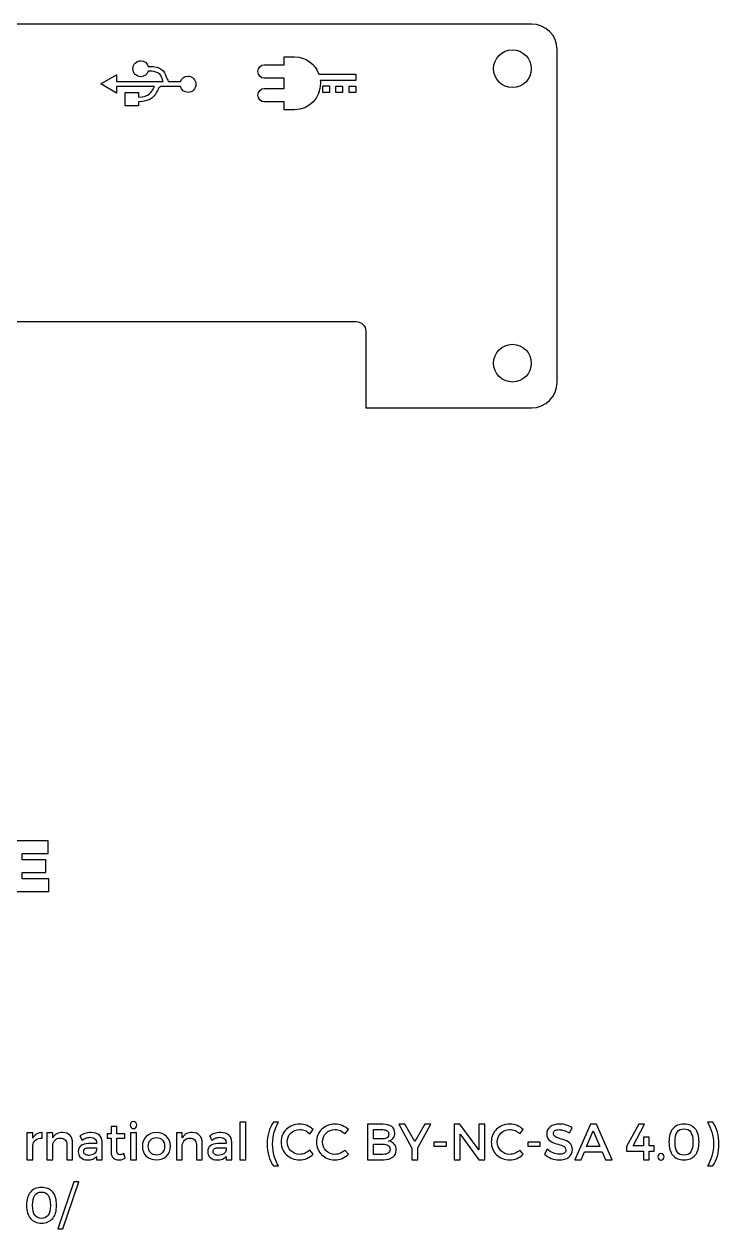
# Model space of a CAD drawing. Extents: x 10 to 159, y 11 to 264.
# Drawn here: x 104.3 to 158.6, y 45.9 to 140 of the extents above; entities that cross this region are included whole.
import ezdxf

# ---------------------------------------------------------------- set-up
doc = ezdxf.new("R2010")
doc.units = 0
doc.layers.add('Layer_1', color=7, linetype='CONTINUOUS')

msp = doc.modelspace()

# ---------------------------------------------------------------- linework, layer by layer
at = {"layer": 'Layer_1', "color": 6}
for points in [[(143.924514, 139.960972), (90.919653, 139.960972), (90.919653, 131.750069), (78.969306, 131.750069), (78.969306, 139.960972), (65.951806, 139.960972), (65.951806, 139.960972)], [(145.917708, 112.003333), (145.917708, 137.967778)], [(79.648403, 116.730556), (130.227917, 116.730556)], [(130.977569, 115.980903), (130.977569, 110.001319), (143.924514, 110.001319)]]:
    msp.add_lwpolyline(points, dxfattribs=at)
at = {"layer": 'Layer_1', "color": 1}
for points in [[(123.059563, 136.791848), (124.603318, 136.791848), (124.603318, 137.405681), (125.411532, 137.405681), (125.411532, 137.405399)], [(114.465221, 135.086876), (111.501747, 135.086876), (111.4928, 134.557709), (110.284243, 135.290146), (111.501747, 135.995702), (111.501747, 135.475496), (115.15254, 135.483737)], [(115.549415, 135.483751), (116.511262, 135.483751)], [(123.059563, 134.941176), (124.603318, 134.941176), (124.603318, 135.734926), (123.059563, 135.734926)], [(127.307713, 136.054895), (130.193082, 136.054895), (130.193082, 135.546543), (127.424129, 135.546543)], [(113.212578, 133.896251), (113.212578, 133.569683), (112.171497, 133.569683), (112.171497, 134.628016), (113.212578, 134.628016), (113.212578, 134.26695)], [(116.493341, 135.095836), (114.949938, 135.095836)], [(128.134096, 134.620535), (127.622921, 134.620535), (127.622921, 135.131357), (128.134096, 135.131357), (128.134096, 134.620535), (128.134096, 134.620535)], [(128.649151, 135.128182), (129.163501, 135.128182), (129.163501, 134.62124), (128.649151, 134.62124), (128.649151, 135.128182), (128.649151, 135.128182)], [(129.678557, 135.128182), (130.192907, 135.128182), (130.192907, 134.62124), (129.678557, 134.62124), (129.678557, 135.128182), (129.678557, 135.128182)], [(125.421763, 133.269715), (125.411885, 133.269715), (124.603671, 133.269715), (124.603671, 133.883901), (123.059915, 133.883901)]]:
    msp.add_lwpolyline(points, dxfattribs=at)
at = {"layer": 'Layer_1', "color": 4}
for points in [[(142.434284, 135.006111), (142.434284, 135.006111)], [(142.434284, 112.016334), (142.434284, 112.016334)]]:
    msp.add_lwpolyline(points, dxfattribs=at)
at = {"layer": 'Layer_1', "color": 7}
for points in [[(106.172697, 75.21219), (106.172697, 76.205601), (102.825584, 76.205601), (102.825584, 72.248896), (106.223494, 72.248896), (106.223494, 73.242304), (104.135078, 73.242304), (104.135078, 73.733365), (105.986433, 73.733365), (105.986433, 74.726773), (104.135078, 74.726773), (104.135078, 75.21219), (106.172697, 75.21219)], [(111.532156, 51.979614), (111.532156, 52.987136), (112.152475, 52.987136), (112.152475, 53.326926), (111.532156, 53.326926), (111.532156, 53.90378), (111.081738, 53.90378), (111.081738, 53.326926), (110.785408, 53.326926), (110.785408, 52.987136), (111.081738, 52.987136), (111.081738, 51.896644)], [(112.829114, 54.283072), (112.829114, 54.283072)], [(121.597615, 51.303971), (121.597615, 54.235659), (121.143243, 54.235659), (121.143243, 51.303971), (121.597615, 51.303971)], [(124.168733, 54.235659), (123.757823, 54.235659)], [(125.81776, 54.081568), (125.81776, 54.081568)], [(126.59612, 53.315061), (126.868744, 53.654854)], [(128.572734, 54.081568), (128.572734, 54.081568)], [(129.351095, 53.315061), (129.623718, 53.654854)], [(131.121525, 54.069715), (131.121525, 51.303971), (132.350307, 51.303971)], [(132.322649, 54.069715), (131.121525, 54.069715)], [(131.587751, 53.654854), (132.298942, 53.654854)], [(132.298942, 52.923907), (131.587751, 52.923907), (131.587751, 53.654854)], [(135.041321, 52.224569), (136.056745, 54.069715), (135.582618, 54.069715), (134.808211, 52.722403), (134.017997, 54.069715), (133.547821, 54.069715), (134.57905, 52.208764), (134.57905, 51.303971), (135.041321, 51.303971), (135.041321, 52.224569)], [(140.272206, 51.303971), (140.272206, 54.069715), (139.813885, 54.069715), (139.813885, 52.082332), (138.332235, 54.069715), (137.873912, 54.069715), (137.873912, 51.303971), (138.340138, 51.303971), (138.340138, 53.287404), (139.813885, 51.303971), (140.272206, 51.303971)], [(142.231849, 54.081568), (142.231849, 54.081568)], [(143.01021, 53.315061), (143.282831, 53.654854)], [(146.121538, 54.089471), (146.121538, 54.089471)], [(146.895944, 53.394084), (147.089546, 53.804993)], [(149.452683, 51.928238), (149.717404, 51.303971), (150.215239, 51.303971), (149.006213, 54.069715), (148.528134, 54.069715), (147.307258, 51.303971), (147.793239, 51.303971), (148.057957, 51.928238), (149.452683, 51.928238)], [(151.855348, 52.398415), (152.752239, 54.069715), (152.301818, 54.069715), (151.357516, 52.331249), (151.357516, 51.983554), (152.67717, 51.983554), (152.67717, 51.303971), (153.111787, 51.303971), (153.111787, 51.983554), (153.514795, 51.983554), (153.514795, 52.398415), (153.111787, 52.398415), (153.111787, 53.054291), (152.67717, 53.054291), (152.67717, 52.398415), (151.855348, 52.398415)], [(155.839479, 54.081568), (155.839479, 54.081568)], [(155.839479, 53.714118), (155.839479, 53.714118)], [(158.085322, 54.235659), (157.674412, 54.235659)], [(104.963127, 53.405937), (104.508757, 53.405937), (104.508757, 51.303971), (104.963127, 51.303971), (104.963127, 52.402366)], [(104.963127, 52.987125), (104.963127, 53.405937)], [(105.690122, 52.987125), (105.690122, 53.421741)], [(106.521964, 53.002929), (106.521964, 53.405937), (106.067592, 53.405937), (106.067592, 51.303971), (106.521964, 51.303971), (106.521964, 52.422122)], [(107.296373, 53.421741), (107.296373, 53.421741)], [(108.632298, 53.15702), (108.817997, 52.840934)], [(109.94405, 51.303971), (110.390519, 51.303971), (110.386568, 52.682892)], [(113.054325, 51.303971), (113.054325, 53.405937), (112.603904, 53.405937), (112.603904, 51.303971), (113.054325, 51.303971)], [(114.623712, 53.421741), (114.623712, 53.421741)], [(114.623712, 53.030584), (114.623712, 53.030584)], [(116.646686, 53.002929), (116.646686, 53.405937), (116.192314, 53.405937), (116.192314, 51.303971), (116.646686, 51.303971), (116.646686, 52.422122)], [(117.421096, 53.421741), (117.421096, 53.421741)], [(118.75702, 53.15702), (118.942719, 52.840934)], [(120.068772, 51.303971), (120.515242, 51.303971), (120.511291, 52.682892)], [(149.274886, 52.343102), (148.231806, 52.343102), (148.753345, 53.571881), (149.274886, 52.343102)], [(107.62431, 52.485339), (107.62431, 51.303971), (108.078682, 51.303971), (108.078682, 52.611772)], [(109.940098, 52.631528), (109.940098, 52.568313), (109.303978, 52.568313)], [(109.371144, 52.236422), (109.940098, 52.236422), (109.940098, 52.042821)], [(112.188032, 51.43832), (112.073453, 51.786001)], [(117.749032, 52.485339), (117.749032, 51.303971), (118.203404, 51.303971), (118.203404, 52.611772)], [(120.064821, 52.631528), (120.064821, 52.568313), (119.4287, 52.568313)], [(119.495866, 52.236422), (120.064821, 52.236422), (120.064821, 52.042821)], [(126.872695, 51.738588), (126.59612, 52.046772)], [(129.627667, 51.738588), (129.351095, 52.046772)], [(131.587751, 52.512997), (132.298942, 52.512997)], [(132.298942, 51.718832), (131.587751, 51.718832), (131.587751, 52.512997)], [(137.272593, 52.351004), (137.272593, 52.663136), (136.300631, 52.663136), (136.300631, 52.351004), (137.272593, 52.351004)], [(143.286782, 51.738588), (143.01021, 52.046772)], [(144.611474, 52.351004), (144.611474, 52.663136), (143.639512, 52.663136), (143.639512, 52.351004), (144.611474, 52.351004)], [(145.153527, 52.129745), (144.952023, 51.726734)], [(154.038771, 51.789952), (154.038771, 51.789952)], [(109.343486, 51.643764), (109.343486, 51.643764)], [(109.94405, 51.560791), (109.94405, 51.303971)], [(119.468209, 51.643764), (119.468209, 51.643764)], [(120.068772, 51.560791), (120.068772, 51.303971)], [(123.757823, 50.814042), (124.168733, 50.814042)], [(157.674412, 50.814042), (158.085322, 50.814042)], [(105.648021, 49.14268), (105.648021, 49.14268)], [(107.317009, 45.902808), (108.569495, 49.589149), (108.182291, 49.589149), (106.929803, 45.902808), (107.317009, 45.902808)], [(105.648021, 48.775229), (105.648021, 48.775229)]]:
    msp.add_lwpolyline(points, dxfattribs=at)
at = {"layer": 'Layer_1', "color": 6}
for points in [[(145.917708, 137.967778), (145.917708, 139.075777), (145.032513, 139.960972), (143.924514, 139.960972)], [(130.227917, 116.730556), (130.643416, 116.730556), (130.977569, 116.396402), (130.977569, 115.980903)], [(143.924514, 110.001319), (145.032513, 110.001319), (145.917708, 110.895335), (145.917708, 112.003333)]]:
    msp.add_open_spline(points, degree=3, dxfattribs=at)
at = {"layer": 'Layer_1', "color": 1}
for points in [[(125.411532, 137.405399), (125.415427, 137.405399), (125.418588, 137.405681), (125.42141, 137.405681)], [(125.42141, 137.405681), (126.286421, 137.405681), (127.022315, 136.843354), (127.307713, 136.054895)], [(112.789527, 136.480771), (112.789527, 136.825294), (113.063074, 137.105716), (113.397927, 137.105716)], [(113.397927, 135.85445), (113.063074, 135.85445), (112.789527, 136.135577), (112.789527, 136.480771)], [(113.397927, 137.105716), (113.678352, 137.105716), (113.916756, 136.917618), (113.989115, 136.656491)], [(113.989115, 136.656491), (115.08431, 136.650283), (115.203515, 136.319552), (115.390591, 135.836529)], [(122.545213, 136.263387), (122.545213, 136.555134), (122.775576, 136.791848), (123.059563, 136.791848)], [(113.980152, 136.285793), (113.902292, 136.034296), (113.672177, 135.85445), (113.397927, 135.85445)], [(115.064342, 135.704237), (114.93064, 136.050843), (114.840402, 136.280958), (113.980152, 136.285793)], [(115.15254, 135.483751), (115.118744, 135.560233), (115.091193, 135.634669), (115.064342, 135.704237)], [(115.390591, 135.836529), (115.432609, 135.726993), (115.481185, 135.608456), (115.549415, 135.483751)], [(116.511262, 135.483751), (116.597726, 135.723533), (116.828903, 135.897875), (117.092465, 135.897875)], [(117.092465, 135.897875), (117.432825, 135.897875), (117.701534, 135.612619), (117.701534, 135.262593)], [(123.059563, 135.734926), (122.775929, 135.734926), (122.545213, 135.970581), (122.545213, 136.263387)], [(127.424129, 135.546543), (127.431185, 135.478456), (127.434007, 135.408606), (127.434007, 135.338051)], [(113.212578, 134.26695), (114.053882, 134.28075), (114.242689, 134.654193), (114.394242, 134.954584)], [(114.711884, 134.787156), (114.516196, 134.399241), (114.27024, 133.910043), (113.212578, 133.896251)], [(114.394242, 134.954584), (114.418372, 135.001433), (114.441797, 135.044153), (114.465221, 135.086876)], [(114.949938, 135.095836), (114.841074, 135.053116), (114.78216, 134.927031), (114.711884, 134.787156)], [(117.092465, 134.628016), (116.809255, 134.628016), (116.563651, 134.828501), (116.493341, 135.095836)], [(117.701534, 135.262593), (117.701534, 134.913239), (117.432469, 134.628016), (117.092465, 134.628016)], [(122.545565, 134.412362), (122.545565, 134.704815), (122.775576, 134.941176), (123.059563, 134.941176)], [(127.434007, 135.338051), (127.434007, 134.195756), (126.533365, 133.269715), (125.421763, 133.269715)], [(123.059915, 133.883901), (122.775929, 133.883901), (122.545565, 134.120262), (122.545565, 134.412362)]]:
    msp.add_open_spline(points, degree=3, dxfattribs=at)
at = {"layer": 'Layer_1', "color": 4}
for points in [[(140.961045, 136.479351), (140.961045, 137.292999), (141.620637, 137.952591), (142.434284, 137.952591)], [(142.434284, 137.952591), (143.247931, 137.952591), (143.907523, 137.292999), (143.907523, 136.479351)], [(142.434284, 135.006111), (141.620637, 135.006111), (140.961045, 135.665703), (140.961045, 136.479351)], [(143.907523, 136.479351), (143.907523, 135.665703), (143.247931, 135.006111), (142.434284, 135.006111)], [(140.961045, 113.489574), (140.961045, 114.303222), (141.620637, 114.962814), (142.434284, 114.962814)], [(142.434284, 114.962814), (143.247931, 114.962814), (143.907523, 114.303222), (143.907523, 113.489574)], [(142.434284, 112.016334), (141.620637, 112.016334), (140.961045, 112.675926), (140.961045, 113.489574)], [(143.907523, 113.489574), (143.907523, 112.675926), (143.247931, 112.016334), (142.434284, 112.016334)]]:
    msp.add_open_spline(points, degree=3, dxfattribs=at)
at = {"layer": 'Layer_1', "color": 7}
for points in [[(112.640451, 54.205532), (112.59139, 54.155234), (112.566038, 54.088889), (112.564393, 54.006497)], [(112.564393, 54.006497), (112.566086, 53.925991), (112.591401, 53.8608), (112.640451, 53.81092)], [(112.829114, 54.283072), (112.752398, 54.281661), (112.68951, 54.255838), (112.640451, 54.205532)], [(112.640451, 53.81092), (112.68951, 53.761035), (112.752398, 53.735352), (112.829114, 53.733873)], [(113.017777, 54.205532), (112.968718, 54.255824), (112.905831, 54.28167), (112.829114, 54.283072)], [(112.829114, 53.733873), (112.905831, 53.735285), (112.968718, 53.761023), (113.017777, 53.81092)], [(113.093836, 54.006497), (113.092143, 54.088889), (113.066827, 54.155234), (113.017777, 54.205532)], [(113.017777, 53.81092), (113.066836, 53.8608), (113.092188, 53.925991), (113.093836, 54.006497)], [(123.757823, 54.235659), (123.601178, 54.008306), (123.481823, 53.748854), (123.399759, 53.457299)], [(123.827461, 53.457299), (123.909362, 53.748854), (124.02312, 54.008306), (124.168733, 54.235659)], [(124.784064, 53.681027), (124.513334, 53.422808), (124.373236, 53.09273), (124.363771, 52.690794)], [(125.81776, 54.081568), (125.39936, 54.072763), (125.054795, 53.939244), (124.784064, 53.681027)], [(125.124351, 53.385194), (125.308733, 53.566445), (125.542503, 53.660284), (125.825662, 53.666707)], [(126.389184, 53.96748), (126.206363, 54.0423), (126.015888, 54.080329), (125.81776, 54.081568)], [(125.825662, 53.666707), (125.967899, 53.665579), (126.106185, 53.63419), (126.240526, 53.572375)], [(126.868744, 53.654854), (126.731852, 53.788447), (126.571999, 53.892655), (126.389184, 53.96748)], [(127.539039, 53.681027), (127.268309, 53.422808), (127.128211, 53.09273), (127.118745, 52.690794)], [(128.572734, 54.081568), (128.154334, 54.072763), (127.809769, 53.939244), (127.539039, 53.681027)], [(127.879323, 53.385194), (128.063707, 53.566445), (128.297477, 53.660284), (128.580636, 53.666707)], [(129.144158, 53.96748), (128.961337, 54.0423), (128.770863, 54.080329), (128.572734, 54.081568)], [(128.580636, 53.666707), (128.722874, 53.665579), (128.86116, 53.63419), (128.995497, 53.572375)], [(129.623718, 53.654854), (129.486827, 53.788447), (129.326973, 53.892655), (129.144158, 53.96748)], [(132.298942, 53.654854), (132.44834, 53.654572), (132.564403, 53.623654), (132.647128, 53.562497)], [(133.001738, 53.885497), (132.838342, 54.006413), (132.61198, 54.067819), (132.322649, 54.069715)], [(133.251149, 53.378279), (133.24827, 53.595503), (133.165128, 53.764574), (133.001738, 53.885497)], [(141.198154, 53.681027), (140.927424, 53.422808), (140.787326, 53.09273), (140.77786, 52.690794)], [(142.231849, 54.081568), (141.813447, 54.072763), (141.468881, 53.939244), (141.198154, 53.681027)], [(141.538438, 53.385194), (141.722819, 53.566445), (141.95659, 53.660284), (142.239752, 53.666707)], [(142.80327, 53.96748), (142.62045, 54.0423), (142.429978, 54.080329), (142.231849, 54.081568)], [(142.239752, 53.666707), (142.381989, 53.665579), (142.520275, 53.63419), (142.654613, 53.572375)], [(143.282831, 53.654854), (143.145942, 53.788447), (142.986088, 53.892655), (142.80327, 53.96748)], [(145.392566, 53.88204), (145.211312, 53.746218), (145.118461, 53.558543), (145.114016, 53.319012)], [(146.121538, 54.089471), (145.816811, 54.086931), (145.573821, 54.017854), (145.392566, 53.88204)], [(145.758535, 53.576326), (145.838788, 53.62563), (145.947937, 53.650488), (146.085978, 53.650903)], [(146.085978, 53.650903), (146.192573, 53.651467), (146.316209, 53.631486), (146.456883, 53.590649)], [(146.644064, 54.010942), (146.477296, 54.062056), (146.303119, 54.088232), (146.121538, 54.089471)], [(147.089546, 53.804993), (146.959326, 53.891173), (146.810832, 53.959823), (146.644064, 54.010942)], [(154.966295, 53.720538), (154.765121, 53.481908), (154.66371, 53.137343), (154.662062, 52.686843)], [(155.839479, 54.081568), (155.45853, 54.079593), (155.167468, 53.959163), (154.966295, 53.720538)], [(155.314975, 53.464213), (155.431532, 53.631969), (155.606366, 53.715269), (155.839479, 53.714118)], [(156.709206, 53.720538), (156.508442, 53.959163), (156.218532, 54.079508), (155.839479, 54.081568)], [(155.839479, 53.714118), (156.070698, 53.715247), (156.244377, 53.631969), (156.360526, 53.464213)], [(157.012945, 52.686843), (157.011251, 53.137343), (156.909968, 53.481908), (156.709206, 53.720538)], [(157.674412, 54.235659), (157.820024, 54.008306), (157.933782, 53.748854), (158.015683, 53.457299)], [(158.443385, 53.457299), (158.361318, 53.748854), (158.241963, 54.008306), (158.085322, 54.235659)], [(105.255506, 53.31111), (105.132364, 53.237684), (105.034904, 53.129689), (104.963127, 52.987125)], [(104.963127, 52.402366), (104.982543, 52.585514), (105.055317, 52.730878), (105.181423, 52.838464)], [(105.181423, 52.838464), (105.307528, 52.946047), (105.477093, 52.9956), (105.690122, 52.987125)], [(105.690122, 53.421741), (105.523518, 53.421459), (105.378645, 53.384533), (105.255506, 53.31111)], [(106.832123, 53.321976), (106.701079, 53.25464), (106.597693, 53.148293), (106.521964, 53.002929)], [(106.521964, 52.422122), (106.538926, 52.589217), (106.598844, 52.7252), (106.701737, 52.830068)], [(106.701737, 52.830068), (106.804629, 52.934936), (106.943573, 52.989922), (107.118573, 52.995027)], [(107.296373, 53.421741), (107.117916, 53.422588), (106.963165, 53.389306), (106.832123, 53.321976)], [(107.118573, 52.995027), (107.277933, 52.993616), (107.401733, 52.948105), (107.489975, 52.858714)], [(107.871252, 53.204927), (107.734938, 53.347079), (107.543312, 53.419351), (107.296373, 53.421741)], [(107.489975, 52.858714), (107.578212, 52.76932), (107.622992, 52.644863), (107.62431, 52.485339)], [(108.078682, 52.611772), (108.076706, 52.86505), (108.007562, 53.062769), (107.871252, 53.204927)], [(109.044689, 53.354572), (108.910433, 53.309956), (108.772971, 53.244105), (108.632298, 53.15702)], [(108.817997, 52.840934), (108.922862, 52.912051), (109.027237, 52.965391), (109.131117, 53.000954)], [(109.537091, 53.421741), (109.343074, 53.421575), (109.178942, 53.399192), (109.044689, 53.354572)], [(109.131117, 53.000954), (109.234997, 53.036511), (109.337396, 53.054291), (109.438313, 53.054291)], [(109.438313, 53.054291), (109.604421, 53.053162), (109.729538, 53.015849), (109.813663, 52.942181)], [(110.163333, 53.22567), (110.0178, 53.354488), (109.809051, 53.419845), (109.537091, 53.421741)], [(109.813663, 52.942181), (109.897788, 52.868507), (109.939932, 52.764957), (109.940098, 52.631528)], [(110.386568, 52.682892), (110.383266, 52.91592), (110.308861, 53.096847), (110.163333, 53.22567)], [(113.830044, 53.126893), (113.631912, 52.935018), (113.530338, 52.677705), (113.525317, 52.354955)], [(114.623712, 53.421741), (114.292727, 53.417056), (114.028172, 53.318764), (113.830044, 53.126893)], [(113.979689, 52.351004), (113.982822, 52.555632), (114.04274, 52.719273), (114.159462, 52.841921)], [(114.159462, 52.841921), (114.276183, 52.96457), (114.430931, 53.027457), (114.623712, 53.030584)], [(115.413925, 53.126893), (115.216203, 53.318764), (114.9528, 53.417045), (114.623712, 53.421741)], [(114.623712, 53.030584), (114.814596, 53.027452), (114.968195, 52.964567), (115.084504, 52.841921)], [(115.084504, 52.841921), (115.200811, 52.719273), (115.260572, 52.555632), (115.263783, 52.351004)], [(115.718155, 52.354955), (115.713047, 52.677705), (115.611639, 52.935018), (115.413925, 53.126893)], [(116.956846, 53.321976), (116.825801, 53.25464), (116.722415, 53.148293), (116.646686, 53.002929)], [(116.646686, 52.422122), (116.663648, 52.589217), (116.723566, 52.7252), (116.826459, 52.830068)], [(116.826459, 52.830068), (116.929352, 52.934936), (117.068295, 52.989922), (117.243296, 52.995027)], [(117.421096, 53.421741), (117.242638, 53.422588), (117.087887, 53.389306), (116.956846, 53.321976)], [(117.243296, 52.995027), (117.402655, 52.993616), (117.526455, 52.948105), (117.614697, 52.858714)], [(117.995974, 53.204927), (117.85966, 53.347079), (117.668034, 53.419351), (117.421096, 53.421741)], [(117.614697, 52.858714), (117.702934, 52.76932), (117.747714, 52.644863), (117.749032, 52.485339)], [(118.203404, 52.611772), (118.201429, 52.86505), (118.132284, 53.062769), (117.995974, 53.204927)], [(119.169411, 53.354572), (119.035155, 53.309956), (118.897694, 53.244105), (118.75702, 53.15702)], [(118.942719, 52.840934), (119.047585, 52.912051), (119.151959, 52.965391), (119.255839, 53.000954)], [(119.661813, 53.421741), (119.467797, 53.421575), (119.303665, 53.399192), (119.169411, 53.354572)], [(119.255839, 53.000954), (119.35972, 53.036511), (119.462118, 53.054291), (119.563035, 53.054291)], [(119.563035, 53.054291), (119.729143, 53.053162), (119.85426, 53.015849), (119.938385, 52.942181)], [(120.288056, 53.22567), (120.142522, 53.354488), (119.933774, 53.419845), (119.661813, 53.421741)], [(119.938385, 52.942181), (120.02251, 52.868507), (120.064654, 52.764957), (120.064821, 52.631528)], [(120.511291, 52.682892), (120.507989, 52.91592), (120.433584, 53.096847), (120.288056, 53.22567)], [(123.399759, 53.457299), (123.317691, 53.165743), (123.276368, 52.854926), (123.275793, 52.52485)], [(123.702507, 52.52485), (123.703918, 52.854926), (123.745557, 53.165743), (123.827461, 53.457299)], [(124.363771, 52.690794), (124.373084, 52.284739), (124.511522, 51.951039), (124.779126, 51.689696)], [(124.837898, 52.694745), (124.844474, 52.973787), (124.939967, 53.203936), (125.124351, 53.385194)], [(125.124351, 52.002322), (124.939967, 52.184727), (124.844483, 52.415534), (124.837898, 52.694745)], [(126.240526, 53.572375), (126.374858, 53.510554), (126.493391, 53.424784), (126.59612, 53.315061)], [(127.118745, 52.690794), (127.128058, 52.284739), (127.266497, 51.951039), (127.5341, 51.689696)], [(127.592873, 52.694745), (127.599448, 52.973787), (127.694941, 53.203936), (127.879323, 53.385194)], [(127.879323, 52.002322), (127.694941, 52.184727), (127.599457, 52.415534), (127.592873, 52.694745)], [(128.995497, 53.572375), (129.129832, 53.510554), (129.248363, 53.424784), (129.351095, 53.315061)], [(132.647128, 53.022188), (132.564403, 52.95757), (132.44834, 52.92481), (132.298942, 52.923907)], [(132.647128, 53.562497), (132.729853, 53.501336), (132.771834, 53.412273), (132.77307, 53.295306)], [(132.77307, 53.295306), (132.771941, 53.177842), (132.729853, 53.086803), (132.647128, 53.022188)], [(132.765168, 52.761914), (132.916786, 52.799199), (133.035319, 52.8718), (133.120762, 52.979716)], [(133.200772, 52.527814), (133.097547, 52.650295), (132.952346, 52.728327), (132.765168, 52.761914)], [(133.120762, 52.979716), (133.206202, 53.087627), (133.249664, 53.22048), (133.251149, 53.378279)], [(140.77786, 52.690794), (140.787174, 52.284739), (140.925612, 51.951039), (141.193215, 51.689696)], [(141.251988, 52.694745), (141.258564, 52.973787), (141.354054, 53.203936), (141.538438, 53.385194)], [(141.538438, 52.002322), (141.354054, 52.184727), (141.258572, 52.415534), (141.251988, 52.694745)], [(142.654613, 53.572375), (142.788948, 53.510554), (142.907478, 53.424784), (143.01021, 53.315061)], [(145.114016, 53.319012), (145.121805, 53.079016), (145.199583, 52.904118), (145.347377, 52.794325)], [(145.347377, 52.794325), (145.495171, 52.684526), (145.666299, 52.604084), (145.860767, 52.553002)], [(145.635557, 53.362475), (145.63725, 53.455735), (145.678277, 53.527019), (145.758535, 53.576326)], [(145.868856, 53.048057), (145.72111, 53.112392), (145.643346, 53.217198), (145.635557, 53.362475)], [(146.381814, 52.871061), (146.187583, 52.924717), (146.016596, 52.983716), (145.868856, 53.048057)], [(146.894031, 52.620724), (146.746781, 52.733957), (146.576042, 52.817402), (146.381814, 52.871061)], [(146.456883, 53.590649), (146.597556, 53.549819), (146.743911, 53.484296), (146.895944, 53.394084)], [(154.662062, 52.686843), (154.663755, 52.23634), (154.765121, 51.891775), (154.966295, 51.653148)], [(155.140141, 52.686843), (155.140141, 53.037332), (155.19842, 53.296457), (155.314975, 53.464213)], [(155.314975, 51.910955), (155.19842, 52.07945), (155.140141, 52.338079), (155.140141, 52.686843)], [(156.360526, 53.464213), (156.476669, 53.296457), (156.534781, 53.037332), (156.534866, 52.686843)], [(156.534866, 52.686843), (156.534781, 52.338079), (156.476669, 52.07945), (156.360526, 51.910955)], [(156.709206, 51.653148), (156.909968, 51.891775), (157.011212, 52.23634), (157.012945, 52.686843)], [(158.015683, 53.457299), (158.097584, 53.165743), (158.139237, 52.854926), (158.140637, 52.52485)], [(158.567351, 52.52485), (158.566787, 52.854926), (158.525453, 53.165743), (158.443385, 53.457299)], [(108.717244, 52.394464), (108.580439, 52.282681), (108.511295, 52.129909), (108.509813, 51.936141)], [(108.509813, 51.936141), (108.512071, 51.74649), (108.578546, 51.591412), (108.708848, 51.470906)], [(109.303978, 52.568313), (109.049625, 52.564192), (108.854048, 52.506246), (108.717244, 52.394464)], [(108.936528, 51.955896), (108.936245, 52.055743), (108.971512, 52.127685), (109.042714, 52.171723)], [(109.045183, 51.72871), (108.973897, 51.784189), (108.937679, 51.859918), (108.936528, 51.955896)], [(109.042714, 52.171723), (109.113913, 52.215761), (109.223389, 52.237328), (109.371144, 52.236422)], [(109.754399, 51.757356), (109.645577, 51.683933), (109.508609, 51.646067), (109.343486, 51.643764)], [(109.940098, 52.042821), (109.925112, 51.925935), (109.863215, 51.830778), (109.754399, 51.757356)], [(111.081738, 51.896644), (111.086508, 51.682708), (111.145117, 51.526805), (111.25756, 51.428936)], [(111.591423, 51.755885), (111.552406, 51.798111), (111.53265, 51.872688), (111.532156, 51.979614)], [(111.757367, 51.69514), (111.685753, 51.693446), (111.63044, 51.713653), (111.591423, 51.755885)], [(112.073453, 51.786001), (112.012623, 51.756286), (111.956483, 51.733731), (111.90504, 51.718338)], [(113.525317, 52.354955), (113.53034, 52.033931), (113.631912, 51.777111), (113.830044, 51.584497)], [(114.159462, 51.856627), (114.04274, 51.979685), (113.982816, 52.144477), (113.979689, 52.351004)], [(114.623712, 51.667471), (114.430931, 51.670519), (114.276183, 51.733567), (114.159462, 51.856627)], [(115.084504, 51.856627), (114.968195, 51.733567), (114.814596, 51.670516), (114.623712, 51.667471)], [(115.263783, 52.351004), (115.260566, 52.144477), (115.200811, 51.979685), (115.084504, 51.856627)], [(115.413925, 51.584497), (115.611639, 51.777111), (115.71305, 52.033931), (115.718155, 52.354955)], [(118.841966, 52.394464), (118.705162, 52.282681), (118.636017, 52.129909), (118.634535, 51.936141)], [(118.634535, 51.936141), (118.636793, 51.74649), (118.703268, 51.591412), (118.83357, 51.470906)], [(119.4287, 52.568313), (119.174347, 52.564192), (118.97877, 52.506246), (118.841966, 52.394464)], [(119.06125, 51.955896), (119.060968, 52.055743), (119.096234, 52.127685), (119.167436, 52.171723)], [(119.169905, 51.72871), (119.098619, 51.784189), (119.062401, 51.859918), (119.06125, 51.955896)], [(119.167436, 52.171723), (119.238635, 52.215761), (119.348112, 52.237328), (119.495866, 52.236422)], [(119.879121, 51.757356), (119.770299, 51.683933), (119.633331, 51.646067), (119.468209, 51.643764)], [(120.064821, 52.042821), (120.049835, 51.925935), (119.987938, 51.830778), (119.879121, 51.757356)], [(123.275793, 52.52485), (123.276357, 52.194772), (123.317691, 51.883955), (123.399759, 51.592399)], [(123.827461, 51.592399), (123.745557, 51.883955), (123.703907, 52.194772), (123.702507, 52.52485)], [(125.825662, 51.718832), (125.542503, 51.725408), (125.308733, 51.819913), (125.124351, 52.002322)], [(126.236078, 51.807238), (126.102483, 51.749371), (125.965678, 51.719902), (125.825662, 51.718832)], [(126.59612, 52.046772), (126.489686, 51.944949), (126.369674, 51.865105), (126.236078, 51.807238)], [(126.378812, 51.407688), (126.565169, 51.488355), (126.729795, 51.598656), (126.872695, 51.738588)], [(128.580636, 51.718832), (128.297477, 51.725408), (128.063707, 51.819913), (127.879323, 52.002322)], [(128.991052, 51.807238), (128.857457, 51.749371), (128.72065, 51.719902), (128.580636, 51.718832)], [(129.351095, 52.046772), (129.24466, 51.944949), (129.124648, 51.865105), (128.991052, 51.807238)], [(129.133786, 51.407688), (129.32014, 51.488355), (129.484769, 51.598656), (129.627667, 51.738588)], [(132.298942, 52.512997), (132.482169, 52.511868), (132.624409, 52.477437), (132.725657, 52.40928)], [(132.725657, 51.822549), (132.624409, 51.753898), (132.482169, 51.719326), (132.298942, 51.718832)], [(132.725657, 52.40928), (132.826901, 52.341124), (132.878266, 52.245312), (132.879747, 52.121843)], [(132.879747, 52.121843), (132.878336, 51.990962), (132.826901, 51.891197), (132.725657, 51.822549)], [(133.088166, 51.505475), (133.264975, 51.637837), (133.35486, 51.823537), (133.357826, 52.062576)], [(133.357826, 52.062576), (133.356415, 52.250251), (133.303989, 52.405329), (133.200772, 52.527814)], [(142.239752, 51.718832), (141.956592, 51.725408), (141.722819, 51.819913), (141.538438, 52.002322)], [(142.650168, 51.807238), (142.516572, 51.749371), (142.379765, 51.719902), (142.239752, 51.718832)], [(143.01021, 52.046772), (142.903775, 51.944949), (142.78376, 51.865105), (142.650168, 51.807238)], [(142.792902, 51.407688), (142.979256, 51.488355), (143.143884, 51.598656), (143.286782, 51.738588)], [(145.617283, 51.830451), (145.453066, 51.899099), (145.298482, 51.998864), (145.153527, 52.129745)], [(146.089929, 51.726734), (145.939047, 51.727299), (145.781499, 51.761801), (145.617283, 51.830451)], [(145.860767, 52.553002), (146.055232, 52.501914), (146.226363, 52.444437), (146.374158, 52.380573)], [(146.470218, 51.814647), (146.38, 51.756698), (146.253237, 51.727395), (146.089929, 51.726734)], [(146.374158, 52.380573), (146.521952, 52.316709), (146.599738, 52.210709), (146.607519, 52.062576)], [(146.607519, 52.062576), (146.606108, 51.955238), (146.560433, 51.872595), (146.470218, 51.814647)], [(146.831741, 51.502018), (147.021883, 51.642198), (147.119673, 51.836954), (147.125106, 52.086283)], [(147.125106, 52.086283), (147.118304, 52.329344), (147.041277, 52.507491), (146.894031, 52.620724)], [(154.038771, 51.789952), (153.966172, 51.788541), (153.906906, 51.764609), (153.860974, 51.717844)], [(154.216571, 51.717844), (154.17064, 51.7646), (154.111373, 51.788634), (154.038771, 51.789952)], [(155.839479, 51.659568), (155.606366, 51.658722), (155.431532, 51.742457), (155.314975, 51.910955)], [(156.360526, 51.910955), (156.244377, 51.742457), (156.070698, 51.658662), (155.839479, 51.659568)], [(158.140637, 52.52485), (158.139226, 52.194772), (158.097587, 51.883955), (158.015683, 51.592399)], [(158.443385, 51.592399), (158.525453, 51.883955), (158.566773, 52.194772), (158.567351, 52.52485)], [(108.708848, 51.470906), (108.83915, 51.350397), (109.019089, 51.288167), (109.248662, 51.284216)], [(109.343486, 51.643764), (109.215899, 51.644893), (109.116464, 51.673231), (109.045183, 51.72871)], [(109.248662, 51.284216), (109.401353, 51.284134), (109.536512, 51.307019), (109.65414, 51.352866)], [(109.65414, 51.352866), (109.771764, 51.398716), (109.8684, 51.468024), (109.94405, 51.560791)], [(111.25756, 51.428936), (111.37, 51.331065), (111.507628, 51.28283), (111.670445, 51.284227)], [(111.670445, 51.284227), (111.759424, 51.284475), (111.84717, 51.297802), (111.933685, 51.324232)], [(111.90504, 51.718338), (111.853591, 51.702957), (111.804368, 51.695196), (111.757367, 51.69514)], [(111.933685, 51.324232), (112.020195, 51.350648), (112.104977, 51.388683), (112.188032, 51.43832)], [(113.830044, 51.584497), (114.028172, 51.391883), (114.292727, 51.293106), (114.623712, 51.288167)], [(114.623712, 51.288167), (114.9528, 51.293106), (115.216203, 51.391883), (115.413925, 51.584497)], [(118.83357, 51.470906), (118.963872, 51.350397), (119.143811, 51.288167), (119.373385, 51.284216)], [(119.468209, 51.643764), (119.340622, 51.644893), (119.241186, 51.673231), (119.169905, 51.72871)], [(119.373385, 51.284216), (119.526075, 51.284134), (119.661234, 51.307019), (119.778862, 51.352866)], [(119.778862, 51.352866), (119.896486, 51.398716), (119.993122, 51.468024), (120.068772, 51.560791)], [(123.399759, 51.592399), (123.481823, 51.300844), (123.601178, 51.041392), (123.757823, 50.814042)], [(124.168733, 50.814042), (124.02312, 51.041392), (123.909362, 51.300844), (123.827461, 51.592399)], [(124.779126, 51.689696), (125.046729, 51.428349), (125.38767, 51.29319), (125.801958, 51.284216)], [(125.801958, 51.284216), (126.000166, 51.285909), (126.192452, 51.32702), (126.378812, 51.407688)], [(127.5341, 51.689696), (127.8017, 51.428349), (128.142644, 51.29319), (128.55693, 51.284216)], [(128.55693, 51.284216), (128.75514, 51.285909), (128.947426, 51.32702), (129.133786, 51.407688)], [(132.350307, 51.303971), (132.665402, 51.305947), (132.911353, 51.373116), (133.088166, 51.505475)], [(141.193215, 51.689696), (141.460815, 51.428349), (141.80176, 51.29319), (142.216045, 51.284216)], [(142.216045, 51.284216), (142.414255, 51.285909), (142.606539, 51.32702), (142.792902, 51.407688)], [(144.952023, 51.726734), (145.096402, 51.594375), (145.265967, 51.488683), (145.460723, 51.409663)], [(145.460723, 51.409663), (145.655476, 51.330641), (145.862576, 51.290142), (146.082027, 51.288167)], [(146.082027, 51.288167), (146.391689, 51.290425), (146.641594, 51.361838), (146.831741, 51.502018)], [(153.860974, 51.717844), (153.815042, 51.671092), (153.791336, 51.609519), (153.789854, 51.533133)], [(153.789854, 51.533133), (153.791265, 51.454689), (153.815028, 51.391308), (153.860974, 51.342988)], [(153.860974, 51.342988), (153.906906, 51.294672), (153.966172, 51.269811), (154.038771, 51.268411)], [(154.038771, 51.268411), (154.111373, 51.269822), (154.17064, 51.294658), (154.216571, 51.342988)], [(154.287688, 51.533133), (154.286277, 51.609519), (154.262514, 51.671092), (154.216571, 51.717844)], [(154.216571, 51.342988), (154.2625, 51.391308), (154.286207, 51.454689), (154.287688, 51.533133)], [(154.966295, 51.653148), (155.167468, 51.41452), (155.45853, 51.294178), (155.839479, 51.292118)], [(155.839479, 51.292118), (156.218532, 51.294093), (156.508442, 51.41452), (156.709206, 51.653148)], [(158.015683, 51.592399), (157.933782, 51.300844), (157.820024, 51.041392), (157.674412, 50.814042)], [(158.085322, 50.814042), (158.241963, 51.041392), (158.361318, 51.300844), (158.443385, 51.592399)], [(105.648021, 49.14268), (105.267071, 49.140704), (104.97601, 49.020274), (104.774836, 48.78165)], [(106.517748, 48.78165), (106.316983, 49.020274), (106.027073, 49.140619), (105.648021, 49.14268)], [(104.774836, 48.78165), (104.573663, 48.543019), (104.472252, 48.198454), (104.470604, 47.747954)], [(104.948682, 47.747954), (104.948682, 48.098443), (105.006961, 48.357568), (105.123516, 48.525324)], [(105.123516, 48.525324), (105.240074, 48.69308), (105.414908, 48.776381), (105.648021, 48.775229)], [(105.648021, 48.775229), (105.87924, 48.776358), (106.052919, 48.69308), (106.169068, 48.525324)], [(106.169068, 48.525324), (106.285211, 48.357568), (106.343323, 48.098443), (106.343408, 47.747954)], [(106.821486, 47.747954), (106.819793, 48.198454), (106.718509, 48.543019), (106.517748, 48.78165)], [(104.470604, 47.747954), (104.472297, 47.297451), (104.573663, 46.952886), (104.774836, 46.714259)], [(105.123516, 46.972066), (105.006961, 47.140561), (104.948682, 47.39919), (104.948682, 47.747954)], [(106.343408, 47.747954), (106.343323, 47.39919), (106.285211, 47.140561), (106.169068, 46.972066)], [(106.517748, 46.714259), (106.718509, 46.952886), (106.819754, 47.297451), (106.821486, 47.747954)], [(104.774836, 46.714259), (104.97601, 46.475632), (105.267071, 46.355289), (105.648021, 46.353229)], [(105.648021, 46.720679), (105.414908, 46.719833), (105.240074, 46.803568), (105.123516, 46.972066)], [(106.169068, 46.972066), (106.052919, 46.803568), (105.87924, 46.719774), (105.648021, 46.720679)], [(105.648021, 46.353229), (106.027073, 46.355205), (106.316983, 46.475632), (106.517748, 46.714259)]]:
    msp.add_open_spline(points, degree=3, dxfattribs=at)

doc.saveas('drawing.dxf')
